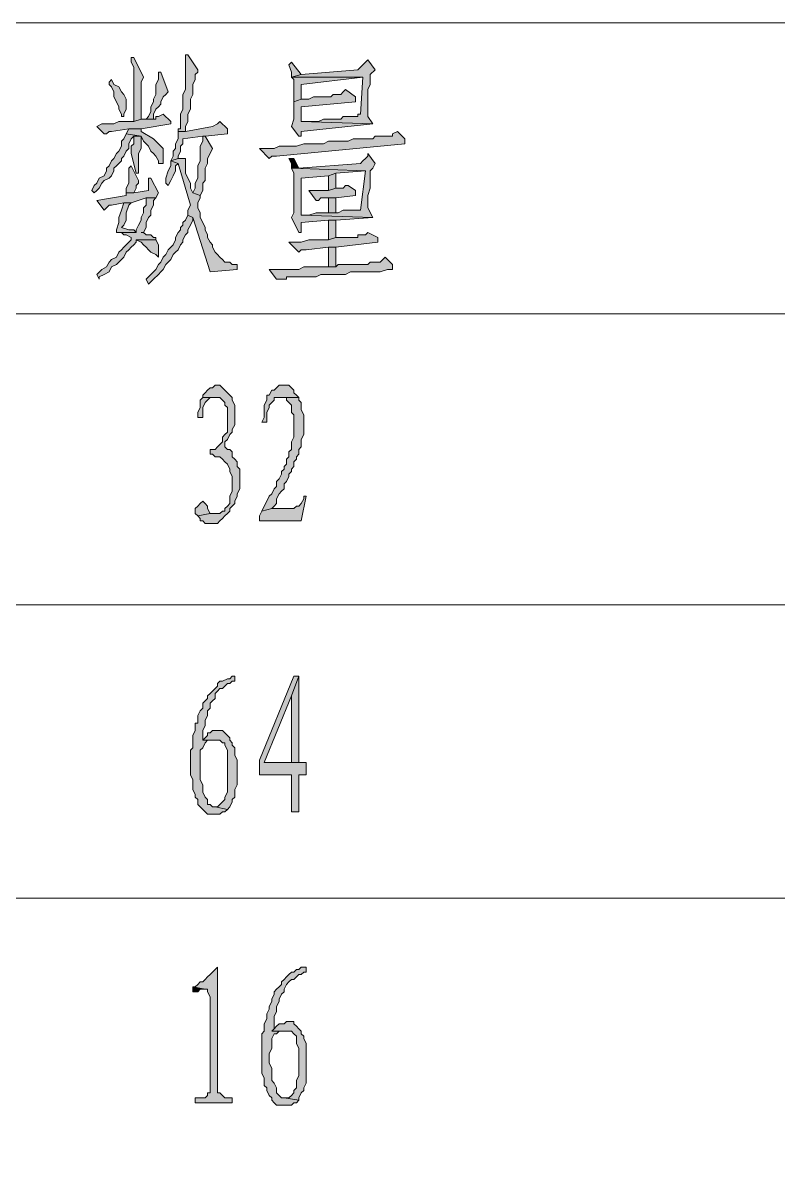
# Model space of a CAD drawing. Header units: millimetres. Extents: x 24 to 410, y 10 to 282.
# Drawn here: x 351.11 to 364.09, y 153.47 to 173.1 of the extents above; entities that cross this region are included whole.
import ezdxf

# ---------------------------------------------------------------- set-up
doc = ezdxf.new("R2010")
doc.units = ezdxf.units.MM

msp = doc.modelspace()

# ---------------------------------------------------------------- hatches: boundary and pattern name
h = msp.add_hatch(color=7)
h.dxf.hatch_style = 2
h.paths.add_polyline_path([(353.017667, 172.508333), (352.975333, 172.508333), (352.975333, 172.423667), (353.017667, 172.339), (353.017667, 171.407667), (353.144667, 171.45), (353.144667, 171.958), (353.144667, 172.000333), (353.144667, 172.085), (353.187, 172.169667)])
h = msp.add_hatch(color=7)
h.dxf.hatch_style = 2
h.paths.add_polyline_path([(353.949, 172.550667), (353.906667, 172.550667), (353.906667, 172.466), (353.906667, 171.958), (353.864333, 171.873333), (353.864333, 171.619333), (353.822, 171.534667), (353.822, 171.280667), (353.779667, 171.280667), (353.779667, 171.238333), (353.906667, 171.238333), (353.906667, 171.323), (353.949, 171.407667), (353.949, 171.534667), (353.991333, 171.619333), (353.991333, 171.788667), (354.033667, 171.873333), (354.033667, 172.042667), (354.076, 172.127333), (354.076, 172.212), (354.118333, 172.254333), (354.118333, 172.296667)])
h = msp.add_hatch(color=7)
h.dxf.hatch_style = 2
h.paths.add_polyline_path([(355.727, 172.423667), (355.684667, 172.381333), (355.727, 172.254333), (355.727, 172.169667), (355.896333, 172.212)])
h = msp.add_hatch(color=7)
h.dxf.hatch_style = 2
h.paths.add_polyline_path([(357.039333, 172.466), (356.997, 172.423667), (356.954667, 172.381333), (356.912333, 172.339), (356.87, 172.296667), (355.896333, 172.212), (355.727, 172.169667), (356.954667, 172.169667), (356.912333, 171.534667), (356.87, 171.534667), (356.87, 171.492333), (356.616, 171.492333), (356.573667, 171.45), (356.277333, 171.45), (356.192667, 171.407667), (355.896333, 171.407667), (357.124, 171.365333), (357.039333, 171.492333), (357.039333, 171.958), (357.081667, 172.042667), (357.081667, 172.212), (357.166333, 172.296667)])
h = msp.add_hatch(color=7)
h.dxf.hatch_style = 2
h.paths.add_polyline_path([(353.441, 172.254333), (353.441, 172.127333), (353.398667, 172.042667), (353.398667, 171.873333), (353.356333, 171.788667), (353.356333, 171.746333), (353.314, 171.661667), (353.314, 171.577), (353.271667, 171.492333), (353.229333, 171.45), (353.356333, 171.45), (353.356333, 171.534667), (353.398667, 171.619333), (353.441, 171.661667), (353.483333, 171.704), (353.483333, 171.746333), (353.525667, 171.831), (353.568, 171.873333), (353.610333, 171.915667), (353.483333, 172.254333)])
h = msp.add_hatch(color=7)
h.dxf.hatch_style = 2
h.paths.add_polyline_path([(355.727, 172.169667), (355.769333, 172.127333), (355.769333, 171.746333), (355.896333, 171.788667), (355.896333, 172.042667), (356.954667, 172.169667)])
h = msp.add_hatch(color=7)
h.dxf.hatch_style = 2
h.paths.add_polyline_path([(352.636667, 172.127333), (352.594333, 172.085), (352.594333, 172.042667), (352.636667, 172.000333), (352.679, 171.915667), (352.679, 171.831), (352.721333, 171.746333), (352.763667, 171.661667), (352.763667, 171.619333), (352.806, 171.534667), (352.806, 171.492333), (352.848333, 171.492333), (352.848333, 171.534667), (352.890667, 171.619333), (352.890667, 171.788667), (352.848333, 171.873333), (352.806, 171.915667), (352.763667, 172.000333), (352.679, 172.042667)])
h = msp.add_hatch(color=7)
h.dxf.hatch_style = 2
h.paths.add_polyline_path([(356.658333, 171.958), (356.616, 171.915667), (356.573667, 171.873333), (356.446667, 171.873333), (356.404333, 171.831), (356.108, 171.831), (356.023333, 171.788667), (355.896333, 171.788667), (355.769333, 171.746333), (355.769333, 171.45), (355.727, 171.323), (355.854, 171.153667), (355.896333, 171.153667), (355.896333, 171.196), (355.896333, 171.238333), (357.124, 171.365333), (355.896333, 171.407667), (355.896333, 171.661667), (356.827667, 171.746333), (356.827667, 171.831)])
h = msp.add_hatch(color=7)
h.dxf.hatch_style = 2
h.paths.add_polyline_path([(353.525667, 171.534667), (353.441, 171.492333), (353.398667, 171.492333), (353.398667, 171.45), (353.144667, 171.45), (353.017667, 171.407667), (352.763667, 171.407667), (352.679, 171.365333), (352.467333, 171.365333), (352.382667, 171.323), (352.509667, 171.196), (352.552, 171.196), (352.594333, 171.238333), (352.636667, 171.238333), (352.933, 171.280667), (353.144667, 171.280667), (353.652667, 171.365333), (353.652667, 171.407667)])
h = msp.add_hatch(color=7)
h.dxf.hatch_style = 2
h.paths.add_polyline_path([(354.499333, 171.407667), (354.457, 171.365333), (354.372333, 171.323), (353.906667, 171.238333), (353.779667, 171.238333), (353.779667, 171.153667), (353.779667, 171.111333), (353.737333, 171.026667), (353.737333, 170.942), (353.695, 170.899667), (353.695, 170.815), (353.652667, 170.730333), (353.779667, 170.772667), (353.779667, 170.815), (353.822, 170.899667), (353.822, 170.984333), (353.864333, 171.026667), (353.864333, 171.111333), (354.203, 171.153667), (354.245333, 171.153667), (354.626333, 171.196), (354.626333, 171.280667)])
h = msp.add_hatch(color=7)
h.dxf.hatch_style = 2
h.paths.add_polyline_path([(352.890667, 171.196), (352.848333, 171.111333), (352.806, 171.069), (352.806, 170.984333), (352.763667, 170.899667), (352.721333, 170.857333), (352.679, 170.772667), (352.636667, 170.730333), (352.594333, 170.645667), (352.552, 170.603333), (352.552, 170.561), (352.509667, 170.476333), (352.425, 170.434), (352.382667, 170.349333), (352.340333, 170.307), (352.298, 170.222333), (352.340333, 170.18), (352.382667, 170.222333), (352.425, 170.264667), (352.467333, 170.349333), (352.509667, 170.391667), (352.594333, 170.434), (352.636667, 170.476333), (352.679, 170.561), (352.679, 170.603333), (352.721333, 170.645667), (352.763667, 170.688), (352.806, 170.730333), (352.806, 170.772667), (352.848333, 170.815), (352.890667, 170.899667), (352.933, 170.942), (352.933, 171.026667), (352.975333, 171.111333), (353.017667, 171.153667), (353.144667, 171.153667)])
h = msp.add_hatch(color=7)
h.dxf.hatch_style = 2
h.paths.add_polyline_path([(353.144667, 171.280667), (352.933, 171.280667), (352.890667, 171.196), (353.144667, 171.153667), (353.187, 171.069), (353.229333, 171.026667), (353.271667, 170.984333), (353.314, 170.899667), (353.356333, 170.857333), (353.398667, 170.815), (353.441, 170.730333), (353.441, 170.688), (353.525667, 170.688), (353.525667, 170.942), (353.483333, 170.984333), (353.441, 171.026667), (353.356333, 171.111333), (353.144667, 171.238333)])
h = msp.add_hatch(color=7)
h.dxf.hatch_style = 2
h.paths.add_polyline_path([(357.547333, 171.238333), (357.462667, 171.196), (357.462667, 171.153667), (357.420333, 171.153667), (357.166333, 171.153667), (357.124, 171.111333), (356.785333, 171.111333), (356.700667, 171.069), (356.658333, 171.069), (356.573667, 171.069), (356.362, 171.069), (356.277333, 171.026667), (355.938667, 171.026667), (355.811667, 170.984333), (355.515333, 170.984333), (355.430667, 170.942), (355.176667, 170.942), (355.346, 170.772667), (355.388333, 170.815), (355.473, 170.815), (357.674333, 171.026667), (357.674333, 171.111333)])
h = msp.add_hatch(color=7)
h.dxf.hatch_style = 2
h.paths.add_polyline_path([(353.144667, 171.153667), (353.017667, 171.153667), (353.017667, 171.111333), (353.017667, 171.026667), (352.975333, 170.984333), (352.975333, 170.857333), (353.06, 170.518667), (353.102333, 170.518667), (353.102333, 170.603333), (353.102333, 170.857333), (353.144667, 170.942)])
h = msp.add_hatch(color=7)
h.dxf.hatch_style = 2
h.paths.add_polyline_path([(354.245333, 171.153667), (354.203, 171.153667), (354.203, 171.111333), (354.203, 171.069), (354.160667, 170.984333), (354.160667, 170.730333), (354.118333, 170.645667), (354.118333, 170.434), (354.076, 170.349333), (354.076, 170.264667), (354.033667, 170.18), (354.160667, 170.137667), (354.203, 170.222333), (354.203, 170.349333), (354.245333, 170.391667), (354.245333, 170.603333), (354.287667, 170.688), (354.287667, 170.772667), (354.33, 170.857333), (354.372333, 170.942)])
h = msp.add_hatch(color=7)
h.dxf.hatch_style = 2
h.paths.add_polyline_path([(357.039333, 170.857333), (357.039333, 170.815), (356.997, 170.772667), (356.954667, 170.730333), (356.912333, 170.688), (355.854, 170.603333), (355.727, 170.603333), (356.997, 170.561), (356.912333, 169.883667), (356.616, 169.883667), (356.531333, 169.841333), (356.150333, 169.841333), (356.023333, 169.799), (355.938667, 169.799), (355.896333, 169.799), (357.124, 169.756667), (357.039333, 169.926), (357.039333, 170.137667), (357.081667, 170.264667), (357.081667, 170.561), (357.124, 170.603333), (357.166333, 170.688)])
h = msp.add_hatch(color=7)
h.dxf.hatch_style = 2
h.paths.add_polyline_path([(352.975333, 170.645667), (352.933, 170.603333), (352.933, 170.349333), (352.890667, 170.264667), (352.890667, 170.18), (353.017667, 170.18), (353.06, 170.264667), (353.06, 170.307), (353.102333, 170.349333), (353.102333, 170.391667)])
h = msp.add_hatch(color=7)
h.dxf.hatch_style = 2
h.paths.add_polyline_path([(353.652667, 170.730333), (353.652667, 170.645667), (353.610333, 170.561), (353.568, 170.434), (353.568, 170.349333), (353.610333, 170.307), (353.652667, 170.391667), (353.695, 170.476333), (353.737333, 170.561), (353.737333, 170.645667), (353.779667, 170.688)])
h = msp.add_hatch(color=7)
h.dxf.hatch_style = 2
h.paths.add_polyline_path([(353.906667, 170.772667), (353.779667, 170.772667), (353.652667, 170.730333), (353.779667, 170.688), (353.991333, 169.968333), (353.949, 169.883667), (353.949, 169.799), (354.033667, 169.756667), (354.33, 168.825333), (354.795667, 168.867667), (354.795667, 168.952333), (354.711, 168.952333), (354.668667, 168.994667), (354.584, 168.994667), (354.541667, 169.037), (354.499333, 169.079333), (354.457, 169.121667), (354.414667, 169.164), (354.372333, 169.248667), (354.372333, 169.291), (354.33, 169.333333), (354.287667, 169.418), (354.287667, 169.460333), (354.245333, 169.545), (354.245333, 169.587333), (354.203, 169.672), (354.160667, 169.756667), (354.160667, 169.841333), (354.118333, 169.926), (354.118333, 170.010667), (354.160667, 170.095333), (354.160667, 170.137667), (354.033667, 170.18), (353.991333, 170.264667), (353.991333, 170.349333), (353.949, 170.434), (353.906667, 170.518667)])
h = msp.add_hatch(color=7)
h.dxf.hatch_style = 2
h.paths.add_polyline_path([(355.769333, 170.772667), (355.684667, 170.772667), (355.727, 170.688), (355.727, 170.603333), (355.854, 170.603333)])
h = msp.add_hatch(color=7)
h.dxf.hatch_style = 2
h.paths.add_polyline_path([(355.727, 170.603333), (355.769333, 170.518667), (355.769333, 169.841333), (355.727, 169.756667), (355.854, 169.502667), (355.896333, 169.502667), (355.896333, 169.545), (355.896333, 169.672), (356.362, 169.714333), (356.489, 169.714333), (357.124, 169.756667), (355.896333, 169.799), (355.896333, 169.968333), (355.896333, 170.053), (355.896333, 170.434), (356.362, 170.476333), (356.489, 170.518667), (356.997, 170.561)])
h = msp.add_hatch(color=7)
h.dxf.hatch_style = 2
h.paths.add_polyline_path([(353.314, 170.434), (353.271667, 170.434), (353.271667, 170.349333), (353.271667, 170.222333), (353.017667, 170.18), (352.890667, 170.18), (352.890667, 170.137667), (352.382667, 170.053), (352.509667, 169.883667), (352.552, 169.926), (352.594333, 169.968333), (352.636667, 169.968333), (352.848333, 170.010667), (352.975333, 170.010667), (353.229333, 170.095333), (353.398667, 170.095333), (353.441, 170.18)])
h = msp.add_hatch(color=7)
h.dxf.hatch_style = 2
h.paths.add_polyline_path([(356.489, 170.518667), (356.362, 170.476333), (356.362, 170.222333), (356.489, 170.264667)])
h = msp.add_hatch(color=7)
h.dxf.hatch_style = 2
h.paths.add_polyline_path([(356.700667, 170.307), (356.658333, 170.307), (356.616, 170.264667), (356.489, 170.264667), (356.362, 170.222333), (356.023333, 170.222333), (356.150333, 170.053), (356.192667, 170.053), (356.235, 170.095333), (356.489, 170.095333), (356.827667, 170.137667), (356.827667, 170.222333)])
h = msp.add_hatch(color=7)
h.dxf.hatch_style = 2
h.paths.add_polyline_path([(353.398667, 170.095333), (353.229333, 170.095333), (353.229333, 170.010667), (353.229333, 169.968333), (353.187, 169.926), (353.187, 169.841333), (353.144667, 169.756667), (353.144667, 169.714333), (353.102333, 169.629667), (353.06, 169.545), (353.06, 169.502667), (352.721333, 169.502667), (352.806, 169.502667), (352.848333, 169.460333), (352.890667, 169.460333), (352.975333, 169.418), (352.975333, 169.375667), (352.933, 169.333333), (352.890667, 169.291), (352.848333, 169.248667), (352.806, 169.206333), (352.763667, 169.164), (352.721333, 169.079333), (352.636667, 169.037), (352.594333, 168.994667), (352.552, 168.91), (352.467333, 168.867667), (352.382667, 168.783), (352.425, 168.698333), (352.425, 168.740667), (352.509667, 168.783), (352.594333, 168.825333), (352.636667, 168.91), (352.721333, 168.952333), (352.763667, 168.994667), (352.806, 169.037), (352.848333, 169.079333), (352.890667, 169.164), (352.933, 169.206333), (352.975333, 169.248667), (353.017667, 169.291), (353.06, 169.333333), (353.06, 169.375667), (353.398667, 169.375667), (353.398667, 169.418), (353.356333, 169.418), (353.314, 169.460333), (353.229333, 169.460333), (353.187, 169.502667), (353.144667, 169.502667), (353.187, 169.502667), (353.229333, 169.587333), (353.229333, 169.672), (353.271667, 169.756667), (353.314, 169.799), (353.314, 169.883667), (353.356333, 169.968333), (353.356333, 170.053)])
h = msp.add_hatch(color=7)
h.dxf.hatch_style = 2
h.paths.add_polyline_path([(352.975333, 170.010667), (352.848333, 170.010667), (352.806, 169.883667), (352.763667, 169.756667), (352.763667, 169.672), (352.721333, 169.545), (352.721333, 169.502667), (353.06, 169.502667), (353.017667, 169.545), (352.933, 169.545), (352.806, 169.587333), (352.848333, 169.629667), (352.890667, 169.714333), (352.890667, 169.841333), (352.933, 169.968333)])
h = msp.add_hatch(color=7)
h.dxf.hatch_style = 2
h.paths.add_polyline_path([(356.489, 169.841333), (356.489, 170.095333), (356.362, 170.095333), (356.362, 169.841333)])
h = msp.add_hatch(color=7)
h.dxf.hatch_style = 2
h.paths.add_polyline_path([(353.949, 169.799), (353.906667, 169.714333), (353.864333, 169.672), (353.864333, 169.629667), (353.822, 169.587333), (353.822, 169.545), (353.779667, 169.502667), (353.737333, 169.418), (353.737333, 169.375667), (353.695, 169.291), (353.652667, 169.248667), (353.610333, 169.206333), (353.568, 169.121667), (353.525667, 169.079333), (353.483333, 168.994667), (353.441, 168.952333), (353.398667, 168.867667), (353.356333, 168.825333), (353.271667, 168.740667), (353.229333, 168.698333), (353.271667, 168.613667), (353.314, 168.656), (353.356333, 168.698333), (353.441, 168.783), (353.483333, 168.825333), (353.525667, 168.867667), (353.568, 168.952333), (353.610333, 168.994667), (353.652667, 169.037), (353.695, 169.121667), (353.737333, 169.164), (353.779667, 169.206333), (353.822, 169.291), (353.864333, 169.333333), (353.864333, 169.375667), (353.906667, 169.460333), (353.949, 169.502667), (353.949, 169.545), (353.991333, 169.629667), (354.033667, 169.714333), (354.033667, 169.756667)])
h = msp.add_hatch(color=7)
h.dxf.hatch_style = 2
h.paths.add_polyline_path([(356.489, 169.714333), (356.362, 169.714333), (356.362, 169.375667), (356.489, 169.418)])
h = msp.add_hatch(color=7)
h.dxf.hatch_style = 2
h.paths.add_polyline_path([(357.039333, 169.502667), (356.997, 169.460333), (356.87, 169.460333), (356.87, 169.418), (356.489, 169.418), (356.362, 169.375667), (356.023333, 169.375667), (355.896333, 169.333333), (355.684667, 169.333333), (355.854, 169.164), (355.896333, 169.206333), (355.981, 169.206333), (356.362, 169.248667), (356.489, 169.248667), (357.208667, 169.333333), (357.208667, 169.418)])
h = msp.add_hatch(color=7)
h.dxf.hatch_style = 2
h.paths.add_polyline_path([(353.398667, 169.375667), (353.06, 169.375667), (353.144667, 169.333333), (353.187, 169.291), (353.229333, 169.248667), (353.271667, 169.206333), (353.314, 169.164), (353.398667, 169.121667), (353.441, 169.079333), (353.441, 169.291)])
h = msp.add_hatch(color=7)
h.dxf.hatch_style = 2
h.paths.add_polyline_path([(356.489, 168.91), (356.489, 169.248667), (356.362, 169.248667), (356.362, 168.91)])
h = msp.add_hatch(color=7)
h.dxf.hatch_style = 2
h.paths.add_polyline_path([(357.335667, 169.079333), (357.251, 168.994667), (357.081667, 168.994667), (357.039333, 168.952333), (356.531333, 168.952333), (356.489, 168.91), (356.362, 168.91), (356.319667, 168.91), (355.938667, 168.91), (355.854, 168.867667), (355.346, 168.867667), (355.473, 168.698333), (355.642333, 168.698333), (355.642333, 168.740667), (356.150333, 168.740667), (356.235, 168.783), (356.658333, 168.783), (356.743, 168.825333), (357.251, 168.825333), (357.378, 168.867667), (357.462667, 168.867667), (357.462667, 168.952333)])
h = msp.add_hatch(color=7)
h.dxf.hatch_style = 2
h.paths.add_polyline_path([(354.457, 166.878), (354.414667, 166.878), (354.372333, 166.835667), (354.33, 166.835667), (354.287667, 166.793333), (354.245333, 166.751), (354.203, 166.708667), (354.203, 166.666333), (354.414667, 166.666333), (354.499333, 166.666333), (354.541667, 166.624), (354.584, 166.581667), (354.584, 166.539333), (354.626333, 166.497), (354.626333, 166.073667), (354.584, 166.031333), (354.541667, 165.989), (354.541667, 165.904333), (354.499333, 165.862), (354.457, 165.819667), (354.414667, 165.777333), (354.33, 165.777333), (354.33, 165.692667), (354.372333, 165.692667), (354.414667, 165.650333), (354.499333, 165.650333), (354.541667, 165.608), (354.584, 165.565667), (354.626333, 165.523333), (354.668667, 165.438667), (354.668667, 165.396333), (354.711, 165.311667), (354.711, 165.057667), (354.668667, 164.973), (354.668667, 164.846), (354.626333, 164.803667), (354.584, 164.761333), (354.584, 164.719), (354.541667, 164.719), (354.499333, 164.676667), (354.33, 164.676667), (354.118333, 164.634333), (354.160667, 164.592), (354.160667, 164.549667), (354.203, 164.549667), (354.245333, 164.507333), (354.457, 164.507333), (354.499333, 164.549667), (354.541667, 164.592), (354.584, 164.634333), (354.626333, 164.676667), (354.668667, 164.719), (354.668667, 164.761333), (354.711, 164.803667), (354.753333, 164.846), (354.753333, 164.888333), (354.795667, 164.973), (354.795667, 165.015333), (354.838, 165.1), (354.838, 165.438667), (354.795667, 165.481), (354.795667, 165.565667), (354.753333, 165.608), (354.711, 165.650333), (354.711, 165.735), (354.668667, 165.777333), (354.626333, 165.777333), (354.584, 165.819667), (354.584, 165.904333), (354.626333, 165.946667), (354.668667, 166.031333), (354.711, 166.073667), (354.711, 166.116), (354.753333, 166.200667), (354.753333, 166.539333), (354.711, 166.624), (354.711, 166.666333), (354.668667, 166.708667), (354.626333, 166.751), (354.584, 166.793333), (354.541667, 166.835667), (354.499333, 166.878)])
h = msp.add_hatch(color=7)
h.dxf.hatch_style = 2
h.paths.add_polyline_path([(355.6, 166.878), (355.515333, 166.878), (355.473, 166.835667), (355.430667, 166.793333), (355.388333, 166.793333), (355.346, 166.708667), (355.303667, 166.708667), (355.303667, 166.666333), (355.303667, 166.624), (355.261333, 166.539333), (355.261333, 166.327667), (355.219, 166.243), (355.303667, 166.243), (355.303667, 166.285333), (355.303667, 166.412333), (355.346, 166.497), (355.346, 166.539333), (355.388333, 166.581667), (355.430667, 166.624), (355.430667, 166.666333), (355.473, 166.666333), (355.557667, 166.666333), (355.854, 166.666333), (355.811667, 166.708667), (355.769333, 166.751), (355.769333, 166.793333), (355.727, 166.835667), (355.684667, 166.878)])
h = msp.add_hatch(color=7)
h.dxf.hatch_style = 2
h.paths.add_polyline_path([(354.203, 166.666333), (354.160667, 166.624), (354.160667, 166.497), (354.118333, 166.412333), (354.118333, 166.327667), (354.203, 166.327667), (354.203, 166.497), (354.245333, 166.581667), (354.287667, 166.624), (354.33, 166.666333), (354.414667, 166.666333)])
h = msp.add_hatch(color=7)
h.dxf.hatch_style = 2
h.paths.add_polyline_path([(355.854, 166.666333), (355.557667, 166.666333), (355.642333, 166.666333), (355.642333, 166.624), (355.684667, 166.581667), (355.727, 166.539333), (355.727, 166.412333), (355.769333, 166.37), (355.769333, 165.989), (355.727, 165.904333), (355.727, 165.777333), (355.684667, 165.735), (355.684667, 165.650333), (355.642333, 165.608), (355.642333, 165.523333), (355.6, 165.481), (355.6, 165.438667), (355.557667, 165.396333), (355.557667, 165.354), (355.515333, 165.269333), (355.473, 165.227), (355.473, 165.142333), (355.430667, 165.1), (355.388333, 165.015333), (355.346, 164.973), (355.303667, 164.888333), (355.261333, 164.803667), (355.219, 164.719), (355.388333, 164.761333), (355.430667, 164.803667), (355.473, 164.846), (355.473, 164.930667), (355.515333, 165.015333), (355.557667, 165.057667), (355.6, 165.1), (355.6, 165.184667), (355.642333, 165.227), (355.684667, 165.311667), (355.684667, 165.354), (355.727, 165.396333), (355.727, 165.438667), (355.769333, 165.481), (355.769333, 165.565667), (355.811667, 165.608), (355.811667, 165.650333), (355.854, 165.692667), (355.854, 165.777333), (355.896333, 165.819667), (355.896333, 165.946667), (355.938667, 166.031333), (355.938667, 166.37), (355.896333, 166.454667), (355.896333, 166.581667), (355.854, 166.624)])
h = msp.add_hatch(color=7)
h.dxf.hatch_style = 2
h.paths.add_polyline_path([(355.981, 164.973), (355.938667, 164.973), (355.938667, 164.930667), (355.896333, 164.846), (355.854, 164.803667), (355.811667, 164.803667), (355.769333, 164.761333), (355.388333, 164.761333), (355.219, 164.719), (355.176667, 164.634333), (355.176667, 164.549667), (355.896333, 164.549667)])
h = msp.add_hatch(color=7)
h.dxf.hatch_style = 2
h.paths.add_polyline_path([(354.203, 164.888333), (354.160667, 164.846), (354.118333, 164.803667), (354.076, 164.761333), (354.076, 164.676667), (354.118333, 164.634333), (354.33, 164.676667), (354.287667, 164.761333), (354.287667, 164.803667), (354.245333, 164.846)])
h = msp.add_hatch(color=7)
h.dxf.hatch_style = 2
h.paths.add_polyline_path([(354.753333, 161.882667), (354.711, 161.882667), (354.668667, 161.840333), (354.626333, 161.840333), (354.541667, 161.798), (354.499333, 161.798), (354.457, 161.755667), (354.457, 161.713333), (354.414667, 161.671), (354.372333, 161.628667), (354.33, 161.586333), (354.287667, 161.544), (354.287667, 161.501667), (354.245333, 161.459333), (354.203, 161.417), (354.203, 161.332333), (354.160667, 161.29), (354.118333, 161.205333), (354.118333, 161.078333), (354.076, 161.078333), (354.076, 160.951333), (354.033667, 160.866667), (354.033667, 160.782), (354.033667, 160.739667), (354.033667, 160.655), (353.991333, 160.612667), (353.991333, 160.189333), (354.033667, 160.104667), (354.033667, 159.935333), (354.076, 159.850667), (354.076, 159.808333), (354.118333, 159.766), (354.118333, 159.681333), (354.160667, 159.639), (354.203, 159.596667), (354.245333, 159.554333), (354.287667, 159.512), (354.499333, 159.512), (354.541667, 159.554333), (354.584, 159.554333), (354.626333, 159.596667), (354.414667, 159.639), (354.372333, 159.639), (354.33, 159.681333), (354.287667, 159.681333), (354.287667, 159.766), (354.245333, 159.808333), (354.203, 159.893), (354.203, 160.02), (354.160667, 160.104667), (354.160667, 160.612667), (354.203, 160.655), (354.245333, 160.739667), (354.287667, 160.782), (354.457, 160.782), (354.203, 160.782), (354.203, 160.951333), (354.245333, 161.036), (354.245333, 161.120667), (354.287667, 161.205333), (354.287667, 161.29), (354.33, 161.332333), (354.33, 161.417), (354.372333, 161.459333), (354.414667, 161.501667), (354.414667, 161.586333), (354.457, 161.628667), (354.499333, 161.671), (354.541667, 161.671), (354.584, 161.713333), (354.626333, 161.755667), (354.668667, 161.755667), (354.711, 161.798), (354.753333, 161.798)])
h = msp.add_hatch(color=7)
h.dxf.hatch_style = 2
h.paths.add_polyline_path([(355.854, 161.882667), (355.769333, 161.882667), (355.176667, 160.443333), (355.176667, 160.189333), (355.727, 160.189333), (355.727, 159.554333), (355.854, 159.554333), (355.854, 160.189333), (355.981, 160.189333), (355.981, 160.401), (355.854, 160.401), (355.261333, 160.401), (355.727, 161.544)])
h = msp.add_hatch(color=7)
h.dxf.hatch_style = 2
h.paths.add_polyline_path([(355.854, 161.882667), (355.727, 161.544), (355.727, 160.401), (355.261333, 160.401), (355.854, 160.401)])
h = msp.add_hatch(color=7)
h.dxf.hatch_style = 2
h.paths.add_polyline_path([(354.499333, 160.951333), (354.372333, 160.951333), (354.33, 160.909), (354.287667, 160.909), (354.287667, 160.866667), (354.245333, 160.824333), (354.203, 160.782), (354.499333, 160.782), (354.541667, 160.739667), (354.584, 160.739667), (354.584, 160.697333), (354.626333, 160.612667), (354.626333, 159.893), (354.584, 159.808333), (354.584, 159.766), (354.541667, 159.723667), (354.499333, 159.681333), (354.457, 159.639), (354.414667, 159.639), (354.626333, 159.596667), (354.668667, 159.639), (354.711, 159.723667), (354.711, 159.766), (354.753333, 159.808333), (354.753333, 159.935333), (354.795667, 160.02), (354.795667, 160.443333), (354.753333, 160.528), (354.753333, 160.655), (354.711, 160.697333), (354.711, 160.739667), (354.668667, 160.782), (354.668667, 160.824333), (354.626333, 160.866667), (354.584, 160.909), (354.541667, 160.951333)])
h = msp.add_hatch(color=7)
h.dxf.hatch_style = 2
h.paths.add_polyline_path([(354.457, 156.887333), (354.414667, 156.845), (354.372333, 156.802667), (354.33, 156.760333), (354.287667, 156.718), (354.245333, 156.675667), (354.203, 156.633333), (354.160667, 156.633333), (354.118333, 156.591), (354.076, 156.548667), (354.033667, 156.548667), (354.245333, 156.506333), (354.287667, 156.506333), (354.287667, 156.464), (354.33, 156.379333), (354.33, 154.728333), (354.287667, 154.728333), (354.287667, 154.686), (354.245333, 154.643667), (354.076, 154.643667), (354.076, 154.559), (354.711, 154.559), (354.711, 154.643667), (354.584, 154.643667), (354.541667, 154.686), (354.499333, 154.728333), (354.457, 154.728333), (354.457, 154.813)])
h = msp.add_hatch(color=7)
h.dxf.hatch_style = 2
h.paths.add_polyline_path([(355.981, 156.887333), (355.896333, 156.887333), (355.854, 156.845), (355.811667, 156.845), (355.769333, 156.802667), (355.727, 156.802667), (355.684667, 156.760333), (355.642333, 156.718), (355.6, 156.675667), (355.557667, 156.633333), (355.557667, 156.591), (355.515333, 156.548667), (355.473, 156.506333), (355.430667, 156.464), (355.430667, 156.421667), (355.388333, 156.337), (355.388333, 156.294667), (355.346, 156.21), (355.346, 156.167667), (355.303667, 156.083), (355.303667, 155.998333), (355.261333, 155.913667), (355.261333, 155.786667), (355.219, 155.744333), (355.219, 155.067), (355.261333, 154.982333), (355.261333, 154.855333), (355.303667, 154.813), (355.303667, 154.770667), (355.346, 154.686), (355.388333, 154.643667), (355.388333, 154.601333), (355.430667, 154.559), (355.473, 154.516667), (355.727, 154.516667), (355.769333, 154.559), (355.811667, 154.559), (355.854, 154.601333), (355.6, 154.643667), (355.557667, 154.643667), (355.515333, 154.686), (355.473, 154.728333), (355.473, 154.813), (355.430667, 154.897667), (355.388333, 154.94), (355.388333, 155.151667), (355.346, 155.236333), (355.346, 155.405667), (355.388333, 155.490333), (355.388333, 155.659667), (355.430667, 155.744333), (355.473, 155.744333), (355.515333, 155.786667), (355.684667, 155.786667), (355.388333, 155.786667), (355.430667, 155.829), (355.430667, 156.040667), (355.473, 156.125333), (355.473, 156.21), (355.515333, 156.294667), (355.515333, 156.337), (355.557667, 156.421667), (355.6, 156.464), (355.6, 156.506333), (355.642333, 156.591), (355.684667, 156.633333), (355.727, 156.675667), (355.769333, 156.675667), (355.811667, 156.718), (355.854, 156.760333), (355.896333, 156.760333), (355.938667, 156.802667), (355.981, 156.802667)])
h = msp.add_hatch(color=7)
h.dxf.hatch_style = 2
h.paths.add_polyline_path([(354.033667, 156.548667), (354.033667, 156.464), (354.118333, 156.464), (354.160667, 156.506333), (354.245333, 156.506333)])
h = msp.add_hatch(color=7)
h.dxf.hatch_style = 2
h.paths.add_polyline_path([(355.684667, 155.956), (355.642333, 155.956), (355.6, 155.913667), (355.515333, 155.913667), (355.473, 155.871333), (355.430667, 155.829), (355.388333, 155.786667), (355.727, 155.786667), (355.769333, 155.744333), (355.811667, 155.702), (355.811667, 155.575), (355.854, 155.490333), (355.854, 155.024667), (355.811667, 154.94), (355.811667, 154.855333), (355.811667, 154.813), (355.769333, 154.770667), (355.769333, 154.728333), (355.727, 154.686), (355.684667, 154.643667), (355.6, 154.643667), (355.854, 154.601333), (355.854, 154.643667), (355.896333, 154.728333), (355.938667, 154.770667), (355.938667, 154.813), (355.981, 154.897667), (355.981, 155.575), (355.938667, 155.659667), (355.938667, 155.702), (355.896333, 155.744333), (355.896333, 155.786667), (355.854, 155.829), (355.811667, 155.871333), (355.769333, 155.913667), (355.769333, 155.956)])

# ---------------------------------------------------------------- linework, layer by layer
at = {"color": 7, "lineweight": 0}
for points in [[(249.047, 173.101), (377.063, 173.101), (377.063, 118.11), (249.047, 118.11)], [(353.017667, 172.508333), (352.975333, 172.508333), (352.975333, 172.423667), (353.017667, 172.339), (353.017667, 171.407667), (353.144667, 171.45), (353.144667, 171.958), (353.144667, 172.000333), (353.144667, 172.085), (353.187, 172.169667)], [(353.949, 172.550667), (353.906667, 172.550667), (353.906667, 172.466), (353.906667, 171.958), (353.864333, 171.873333), (353.864333, 171.619333), (353.822, 171.534667), (353.822, 171.280667), (353.779667, 171.280667), (353.779667, 171.238333), (353.906667, 171.238333), (353.906667, 171.323), (353.949, 171.407667), (353.949, 171.534667), (353.991333, 171.619333), (353.991333, 171.788667), (354.033667, 171.873333), (354.033667, 172.042667), (354.076, 172.127333), (354.076, 172.212), (354.118333, 172.254333), (354.118333, 172.296667)], [(355.727, 172.423667), (355.684667, 172.381333), (355.727, 172.254333), (355.727, 172.169667), (355.896333, 172.212)], [(357.039333, 172.466), (356.997, 172.423667), (356.954667, 172.381333), (356.912333, 172.339), (356.87, 172.296667), (355.896333, 172.212), (355.727, 172.169667), (356.954667, 172.169667), (356.912333, 171.534667), (356.87, 171.534667), (356.87, 171.492333), (356.616, 171.492333), (356.573667, 171.45), (356.277333, 171.45), (356.192667, 171.407667), (355.896333, 171.407667), (357.124, 171.365333), (357.039333, 171.492333), (357.039333, 171.958), (357.081667, 172.042667), (357.081667, 172.212), (357.166333, 172.296667)], [(353.441, 172.254333), (353.441, 172.127333), (353.398667, 172.042667), (353.398667, 171.873333), (353.356333, 171.788667), (353.356333, 171.746333), (353.314, 171.661667), (353.314, 171.577), (353.271667, 171.492333), (353.229333, 171.45), (353.356333, 171.45), (353.356333, 171.534667), (353.398667, 171.619333), (353.441, 171.661667), (353.483333, 171.704), (353.483333, 171.746333), (353.525667, 171.831), (353.568, 171.873333), (353.610333, 171.915667), (353.483333, 172.254333)], [(355.727, 172.169667), (355.769333, 172.127333), (355.769333, 171.746333), (355.896333, 171.788667), (355.896333, 172.042667), (356.954667, 172.169667)], [(352.636667, 172.127333), (352.594333, 172.085), (352.594333, 172.042667), (352.636667, 172.000333), (352.679, 171.915667), (352.679, 171.831), (352.721333, 171.746333), (352.763667, 171.661667), (352.763667, 171.619333), (352.806, 171.534667), (352.806, 171.492333), (352.848333, 171.492333), (352.848333, 171.534667), (352.890667, 171.619333), (352.890667, 171.788667), (352.848333, 171.873333), (352.806, 171.915667), (352.763667, 172.000333), (352.679, 172.042667)], [(356.658333, 171.958), (356.616, 171.915667), (356.573667, 171.873333), (356.446667, 171.873333), (356.404333, 171.831), (356.108, 171.831), (356.023333, 171.788667), (355.896333, 171.788667), (355.769333, 171.746333), (355.769333, 171.45), (355.727, 171.323), (355.854, 171.153667), (355.896333, 171.153667), (355.896333, 171.196), (355.896333, 171.238333), (357.124, 171.365333), (355.896333, 171.407667), (355.896333, 171.661667), (356.827667, 171.746333), (356.827667, 171.831)], [(353.525667, 171.534667), (353.441, 171.492333), (353.398667, 171.492333), (353.398667, 171.45), (353.144667, 171.45), (353.017667, 171.407667), (352.763667, 171.407667), (352.679, 171.365333), (352.467333, 171.365333), (352.382667, 171.323), (352.509667, 171.196), (352.552, 171.196), (352.594333, 171.238333), (352.636667, 171.238333), (352.933, 171.280667), (353.144667, 171.280667), (353.652667, 171.365333), (353.652667, 171.407667)], [(354.499333, 171.407667), (354.457, 171.365333), (354.372333, 171.323), (353.906667, 171.238333), (353.779667, 171.238333), (353.779667, 171.153667), (353.779667, 171.111333), (353.737333, 171.026667), (353.737333, 170.942), (353.695, 170.899667), (353.695, 170.815), (353.652667, 170.730333), (353.779667, 170.772667), (353.779667, 170.815), (353.822, 170.899667), (353.822, 170.984333), (353.864333, 171.026667), (353.864333, 171.111333), (354.203, 171.153667), (354.245333, 171.153667), (354.626333, 171.196), (354.626333, 171.280667)], [(352.890667, 171.196), (352.848333, 171.111333), (352.806, 171.069), (352.806, 170.984333), (352.763667, 170.899667), (352.721333, 170.857333), (352.679, 170.772667), (352.636667, 170.730333), (352.594333, 170.645667), (352.552, 170.603333), (352.552, 170.561), (352.509667, 170.476333), (352.425, 170.434), (352.382667, 170.349333), (352.340333, 170.307), (352.298, 170.222333), (352.340333, 170.18), (352.382667, 170.222333), (352.425, 170.264667), (352.467333, 170.349333), (352.509667, 170.391667), (352.594333, 170.434), (352.636667, 170.476333), (352.679, 170.561), (352.679, 170.603333), (352.721333, 170.645667), (352.763667, 170.688), (352.806, 170.730333), (352.806, 170.772667), (352.848333, 170.815), (352.890667, 170.899667), (352.933, 170.942), (352.933, 171.026667), (352.975333, 171.111333), (353.017667, 171.153667), (353.144667, 171.153667)], [(353.144667, 171.280667), (352.933, 171.280667), (352.890667, 171.196), (353.144667, 171.153667), (353.187, 171.069), (353.229333, 171.026667), (353.271667, 170.984333), (353.314, 170.899667), (353.356333, 170.857333), (353.398667, 170.815), (353.441, 170.730333), (353.441, 170.688), (353.525667, 170.688), (353.525667, 170.942), (353.483333, 170.984333), (353.441, 171.026667), (353.356333, 171.111333), (353.144667, 171.238333)], [(357.547333, 171.238333), (357.462667, 171.196), (357.462667, 171.153667), (357.420333, 171.153667), (357.166333, 171.153667), (357.124, 171.111333), (356.785333, 171.111333), (356.700667, 171.069), (356.658333, 171.069), (356.573667, 171.069), (356.362, 171.069), (356.277333, 171.026667), (355.938667, 171.026667), (355.811667, 170.984333), (355.515333, 170.984333), (355.430667, 170.942), (355.176667, 170.942), (355.346, 170.772667), (355.388333, 170.815), (355.473, 170.815), (357.674333, 171.026667), (357.674333, 171.111333)], [(353.144667, 171.153667), (353.017667, 171.153667), (353.017667, 171.111333), (353.017667, 171.026667), (352.975333, 170.984333), (352.975333, 170.857333), (353.06, 170.518667), (353.102333, 170.518667), (353.102333, 170.603333), (353.102333, 170.857333), (353.144667, 170.942)], [(354.245333, 171.153667), (354.203, 171.153667), (354.203, 171.111333), (354.203, 171.069), (354.160667, 170.984333), (354.160667, 170.730333), (354.118333, 170.645667), (354.118333, 170.434), (354.076, 170.349333), (354.076, 170.264667), (354.033667, 170.18), (354.160667, 170.137667), (354.203, 170.222333), (354.203, 170.349333), (354.245333, 170.391667), (354.245333, 170.603333), (354.287667, 170.688), (354.287667, 170.772667), (354.33, 170.857333), (354.372333, 170.942)], [(357.039333, 170.857333), (357.039333, 170.815), (356.997, 170.772667), (356.954667, 170.730333), (356.912333, 170.688), (355.854, 170.603333), (355.727, 170.603333), (356.997, 170.561), (356.912333, 169.883667), (356.616, 169.883667), (356.531333, 169.841333), (356.150333, 169.841333), (356.023333, 169.799), (355.938667, 169.799), (355.896333, 169.799), (357.124, 169.756667), (357.039333, 169.926), (357.039333, 170.137667), (357.081667, 170.264667), (357.081667, 170.561), (357.124, 170.603333), (357.166333, 170.688)], [(352.975333, 170.645667), (352.933, 170.603333), (352.933, 170.349333), (352.890667, 170.264667), (352.890667, 170.18), (353.017667, 170.18), (353.06, 170.264667), (353.06, 170.307), (353.102333, 170.349333), (353.102333, 170.391667)], [(353.652667, 170.730333), (353.652667, 170.645667), (353.610333, 170.561), (353.568, 170.434), (353.568, 170.349333), (353.610333, 170.307), (353.652667, 170.391667), (353.695, 170.476333), (353.737333, 170.561), (353.737333, 170.645667), (353.779667, 170.688)], [(353.906667, 170.772667), (353.779667, 170.772667), (353.652667, 170.730333), (353.779667, 170.688), (353.991333, 169.968333), (353.949, 169.883667), (353.949, 169.799), (354.033667, 169.756667), (354.33, 168.825333), (354.795667, 168.867667), (354.795667, 168.952333), (354.711, 168.952333), (354.668667, 168.994667), (354.584, 168.994667), (354.541667, 169.037), (354.499333, 169.079333), (354.457, 169.121667), (354.414667, 169.164), (354.372333, 169.248667), (354.372333, 169.291), (354.33, 169.333333), (354.287667, 169.418), (354.287667, 169.460333), (354.245333, 169.545), (354.245333, 169.587333), (354.203, 169.672), (354.160667, 169.756667), (354.160667, 169.841333), (354.118333, 169.926), (354.118333, 170.010667), (354.160667, 170.095333), (354.160667, 170.137667), (354.033667, 170.18), (353.991333, 170.264667), (353.991333, 170.349333), (353.949, 170.434), (353.906667, 170.518667)], [(355.769333, 170.772667), (355.684667, 170.772667), (355.727, 170.688), (355.727, 170.603333), (355.854, 170.603333)], [(355.727, 170.603333), (355.769333, 170.518667), (355.769333, 169.841333), (355.727, 169.756667), (355.854, 169.502667), (355.896333, 169.502667), (355.896333, 169.545), (355.896333, 169.672), (356.362, 169.714333), (356.489, 169.714333), (357.124, 169.756667), (355.896333, 169.799), (355.896333, 169.968333), (355.896333, 170.053), (355.896333, 170.434), (356.362, 170.476333), (356.489, 170.518667), (356.997, 170.561)], [(353.314, 170.434), (353.271667, 170.434), (353.271667, 170.349333), (353.271667, 170.222333), (353.017667, 170.18), (352.890667, 170.18), (352.890667, 170.137667), (352.382667, 170.053), (352.509667, 169.883667), (352.552, 169.926), (352.594333, 169.968333), (352.636667, 169.968333), (352.848333, 170.010667), (352.975333, 170.010667), (353.229333, 170.095333), (353.398667, 170.095333), (353.441, 170.18)], [(356.489, 170.518667), (356.362, 170.476333), (356.362, 170.222333), (356.489, 170.264667)], [(356.700667, 170.307), (356.658333, 170.307), (356.616, 170.264667), (356.489, 170.264667), (356.362, 170.222333), (356.023333, 170.222333), (356.150333, 170.053), (356.192667, 170.053), (356.235, 170.095333), (356.489, 170.095333), (356.827667, 170.137667), (356.827667, 170.222333)], [(353.398667, 170.095333), (353.229333, 170.095333), (353.229333, 170.010667), (353.229333, 169.968333), (353.187, 169.926), (353.187, 169.841333), (353.144667, 169.756667), (353.144667, 169.714333), (353.102333, 169.629667), (353.06, 169.545), (353.06, 169.502667), (352.721333, 169.502667), (352.806, 169.502667), (352.848333, 169.460333), (352.890667, 169.460333), (352.975333, 169.418), (352.975333, 169.375667), (352.933, 169.333333), (352.890667, 169.291), (352.848333, 169.248667), (352.806, 169.206333), (352.763667, 169.164), (352.721333, 169.079333), (352.636667, 169.037), (352.594333, 168.994667), (352.552, 168.91), (352.467333, 168.867667), (352.382667, 168.783), (352.425, 168.698333), (352.425, 168.740667), (352.509667, 168.783), (352.594333, 168.825333), (352.636667, 168.91), (352.721333, 168.952333), (352.763667, 168.994667), (352.806, 169.037), (352.848333, 169.079333), (352.890667, 169.164), (352.933, 169.206333), (352.975333, 169.248667), (353.017667, 169.291), (353.06, 169.333333), (353.06, 169.375667), (353.398667, 169.375667), (353.398667, 169.418), (353.356333, 169.418), (353.314, 169.460333), (353.229333, 169.460333), (353.187, 169.502667), (353.144667, 169.502667), (353.187, 169.502667), (353.229333, 169.587333), (353.229333, 169.672), (353.271667, 169.756667), (353.314, 169.799), (353.314, 169.883667), (353.356333, 169.968333), (353.356333, 170.053)], [(352.975333, 170.010667), (352.848333, 170.010667), (352.806, 169.883667), (352.763667, 169.756667), (352.763667, 169.672), (352.721333, 169.545), (352.721333, 169.502667), (353.06, 169.502667), (353.017667, 169.545), (352.933, 169.545), (352.806, 169.587333), (352.848333, 169.629667), (352.890667, 169.714333), (352.890667, 169.841333), (352.933, 169.968333)], [(356.489, 169.841333), (356.489, 170.095333), (356.362, 170.095333), (356.362, 169.841333)], [(353.949, 169.799), (353.906667, 169.714333), (353.864333, 169.672), (353.864333, 169.629667), (353.822, 169.587333), (353.822, 169.545), (353.779667, 169.502667), (353.737333, 169.418), (353.737333, 169.375667), (353.695, 169.291), (353.652667, 169.248667), (353.610333, 169.206333), (353.568, 169.121667), (353.525667, 169.079333), (353.483333, 168.994667), (353.441, 168.952333), (353.398667, 168.867667), (353.356333, 168.825333), (353.271667, 168.740667), (353.229333, 168.698333), (353.271667, 168.613667), (353.314, 168.656), (353.356333, 168.698333), (353.441, 168.783), (353.483333, 168.825333), (353.525667, 168.867667), (353.568, 168.952333), (353.610333, 168.994667), (353.652667, 169.037), (353.695, 169.121667), (353.737333, 169.164), (353.779667, 169.206333), (353.822, 169.291), (353.864333, 169.333333), (353.864333, 169.375667), (353.906667, 169.460333), (353.949, 169.502667), (353.949, 169.545), (353.991333, 169.629667), (354.033667, 169.714333), (354.033667, 169.756667)], [(356.489, 169.714333), (356.362, 169.714333), (356.362, 169.375667), (356.489, 169.418)], [(357.039333, 169.502667), (356.997, 169.460333), (356.87, 169.460333), (356.87, 169.418), (356.489, 169.418), (356.362, 169.375667), (356.023333, 169.375667), (355.896333, 169.333333), (355.684667, 169.333333), (355.854, 169.164), (355.896333, 169.206333), (355.981, 169.206333), (356.362, 169.248667), (356.489, 169.248667), (357.208667, 169.333333), (357.208667, 169.418)], [(353.398667, 169.375667), (353.06, 169.375667), (353.144667, 169.333333), (353.187, 169.291), (353.229333, 169.248667), (353.271667, 169.206333), (353.314, 169.164), (353.398667, 169.121667), (353.441, 169.079333), (353.441, 169.291)], [(356.489, 168.91), (356.489, 169.248667), (356.362, 169.248667), (356.362, 168.91)], [(357.335667, 169.079333), (357.251, 168.994667), (357.081667, 168.994667), (357.039333, 168.952333), (356.531333, 168.952333), (356.489, 168.91), (356.362, 168.91), (356.319667, 168.91), (355.938667, 168.91), (355.854, 168.867667), (355.346, 168.867667), (355.473, 168.698333), (355.642333, 168.698333), (355.642333, 168.740667), (356.150333, 168.740667), (356.235, 168.783), (356.658333, 168.783), (356.743, 168.825333), (357.251, 168.825333), (357.378, 168.867667), (357.462667, 168.867667), (357.462667, 168.952333)], [(354.457, 166.878), (354.414667, 166.878), (354.372333, 166.835667), (354.33, 166.835667), (354.287667, 166.793333), (354.245333, 166.751), (354.203, 166.708667), (354.203, 166.666333), (354.414667, 166.666333), (354.499333, 166.666333), (354.541667, 166.624), (354.584, 166.581667), (354.584, 166.539333), (354.626333, 166.497), (354.626333, 166.073667), (354.584, 166.031333), (354.541667, 165.989), (354.541667, 165.904333), (354.499333, 165.862), (354.457, 165.819667), (354.414667, 165.777333), (354.33, 165.777333), (354.33, 165.692667), (354.372333, 165.692667), (354.414667, 165.650333), (354.499333, 165.650333), (354.541667, 165.608), (354.584, 165.565667), (354.626333, 165.523333), (354.668667, 165.438667), (354.668667, 165.396333), (354.711, 165.311667), (354.711, 165.057667), (354.668667, 164.973), (354.668667, 164.846), (354.626333, 164.803667), (354.584, 164.761333), (354.584, 164.719), (354.541667, 164.719), (354.499333, 164.676667), (354.33, 164.676667), (354.118333, 164.634333), (354.160667, 164.592), (354.160667, 164.549667), (354.203, 164.549667), (354.245333, 164.507333), (354.457, 164.507333), (354.499333, 164.549667), (354.541667, 164.592), (354.584, 164.634333), (354.626333, 164.676667), (354.668667, 164.719), (354.668667, 164.761333), (354.711, 164.803667), (354.753333, 164.846), (354.753333, 164.888333), (354.795667, 164.973), (354.795667, 165.015333), (354.838, 165.1), (354.838, 165.438667), (354.795667, 165.481), (354.795667, 165.565667), (354.753333, 165.608), (354.711, 165.650333), (354.711, 165.735), (354.668667, 165.777333), (354.626333, 165.777333), (354.584, 165.819667), (354.584, 165.904333), (354.626333, 165.946667), (354.668667, 166.031333), (354.711, 166.073667), (354.711, 166.116), (354.753333, 166.200667), (354.753333, 166.539333), (354.711, 166.624), (354.711, 166.666333), (354.668667, 166.708667), (354.626333, 166.751), (354.584, 166.793333), (354.541667, 166.835667), (354.499333, 166.878)], [(355.6, 166.878), (355.515333, 166.878), (355.473, 166.835667), (355.430667, 166.793333), (355.388333, 166.793333), (355.346, 166.708667), (355.303667, 166.708667), (355.303667, 166.666333), (355.303667, 166.624), (355.261333, 166.539333), (355.261333, 166.327667), (355.219, 166.243), (355.303667, 166.243), (355.303667, 166.285333), (355.303667, 166.412333), (355.346, 166.497), (355.346, 166.539333), (355.388333, 166.581667), (355.430667, 166.624), (355.430667, 166.666333), (355.473, 166.666333), (355.557667, 166.666333), (355.854, 166.666333), (355.811667, 166.708667), (355.769333, 166.751), (355.769333, 166.793333), (355.727, 166.835667), (355.684667, 166.878)], [(354.203, 166.666333), (354.160667, 166.624), (354.160667, 166.497), (354.118333, 166.412333), (354.118333, 166.327667), (354.203, 166.327667), (354.203, 166.497), (354.245333, 166.581667), (354.287667, 166.624), (354.33, 166.666333), (354.414667, 166.666333)], [(355.854, 166.666333), (355.557667, 166.666333), (355.642333, 166.666333), (355.642333, 166.624), (355.684667, 166.581667), (355.727, 166.539333), (355.727, 166.412333), (355.769333, 166.37), (355.769333, 165.989), (355.727, 165.904333), (355.727, 165.777333), (355.684667, 165.735), (355.684667, 165.650333), (355.642333, 165.608), (355.642333, 165.523333), (355.6, 165.481), (355.6, 165.438667), (355.557667, 165.396333), (355.557667, 165.354), (355.515333, 165.269333), (355.473, 165.227), (355.473, 165.142333), (355.430667, 165.1), (355.388333, 165.015333), (355.346, 164.973), (355.303667, 164.888333), (355.261333, 164.803667), (355.219, 164.719), (355.388333, 164.761333), (355.430667, 164.803667), (355.473, 164.846), (355.473, 164.930667), (355.515333, 165.015333), (355.557667, 165.057667), (355.6, 165.1), (355.6, 165.184667), (355.642333, 165.227), (355.684667, 165.311667), (355.684667, 165.354), (355.727, 165.396333), (355.727, 165.438667), (355.769333, 165.481), (355.769333, 165.565667), (355.811667, 165.608), (355.811667, 165.650333), (355.854, 165.692667), (355.854, 165.777333), (355.896333, 165.819667), (355.896333, 165.946667), (355.938667, 166.031333), (355.938667, 166.37), (355.896333, 166.454667), (355.896333, 166.581667), (355.854, 166.624)], [(355.981, 164.973), (355.938667, 164.973), (355.938667, 164.930667), (355.896333, 164.846), (355.854, 164.803667), (355.811667, 164.803667), (355.769333, 164.761333), (355.388333, 164.761333), (355.219, 164.719), (355.176667, 164.634333), (355.176667, 164.549667), (355.896333, 164.549667)], [(354.203, 164.888333), (354.160667, 164.846), (354.118333, 164.803667), (354.076, 164.761333), (354.076, 164.676667), (354.118333, 164.634333), (354.33, 164.676667), (354.287667, 164.761333), (354.287667, 164.803667), (354.245333, 164.846)], [(354.753333, 161.882667), (354.711, 161.882667), (354.668667, 161.840333), (354.626333, 161.840333), (354.541667, 161.798), (354.499333, 161.798), (354.457, 161.755667), (354.457, 161.713333), (354.414667, 161.671), (354.372333, 161.628667), (354.33, 161.586333), (354.287667, 161.544), (354.287667, 161.501667), (354.245333, 161.459333), (354.203, 161.417), (354.203, 161.332333), (354.160667, 161.29), (354.118333, 161.205333), (354.118333, 161.078333), (354.076, 161.078333), (354.076, 160.951333), (354.033667, 160.866667), (354.033667, 160.782), (354.033667, 160.739667), (354.033667, 160.655), (353.991333, 160.612667), (353.991333, 160.189333), (354.033667, 160.104667), (354.033667, 159.935333), (354.076, 159.850667), (354.076, 159.808333), (354.118333, 159.766), (354.118333, 159.681333), (354.160667, 159.639), (354.203, 159.596667), (354.245333, 159.554333), (354.287667, 159.512), (354.499333, 159.512), (354.541667, 159.554333), (354.584, 159.554333), (354.626333, 159.596667), (354.414667, 159.639), (354.372333, 159.639), (354.33, 159.681333), (354.287667, 159.681333), (354.287667, 159.766), (354.245333, 159.808333), (354.203, 159.893), (354.203, 160.02), (354.160667, 160.104667), (354.160667, 160.612667), (354.203, 160.655), (354.245333, 160.739667), (354.287667, 160.782), (354.457, 160.782), (354.203, 160.782), (354.203, 160.951333), (354.245333, 161.036), (354.245333, 161.120667), (354.287667, 161.205333), (354.287667, 161.29), (354.33, 161.332333), (354.33, 161.417), (354.372333, 161.459333), (354.414667, 161.501667), (354.414667, 161.586333), (354.457, 161.628667), (354.499333, 161.671), (354.541667, 161.671), (354.584, 161.713333), (354.626333, 161.755667), (354.668667, 161.755667), (354.711, 161.798), (354.753333, 161.798)], [(355.854, 161.882667), (355.769333, 161.882667), (355.176667, 160.443333), (355.176667, 160.189333), (355.727, 160.189333), (355.727, 159.554333), (355.854, 159.554333), (355.854, 160.189333), (355.981, 160.189333), (355.981, 160.401), (355.854, 160.401), (355.261333, 160.401), (355.727, 161.544)], [(355.854, 161.882667), (355.727, 161.544), (355.727, 160.401), (355.261333, 160.401), (355.854, 160.401)], [(354.499333, 160.951333), (354.372333, 160.951333), (354.33, 160.909), (354.287667, 160.909), (354.287667, 160.866667), (354.245333, 160.824333), (354.203, 160.782), (354.499333, 160.782), (354.541667, 160.739667), (354.584, 160.739667), (354.584, 160.697333), (354.626333, 160.612667), (354.626333, 159.893), (354.584, 159.808333), (354.584, 159.766), (354.541667, 159.723667), (354.499333, 159.681333), (354.457, 159.639), (354.414667, 159.639), (354.626333, 159.596667), (354.668667, 159.639), (354.711, 159.723667), (354.711, 159.766), (354.753333, 159.808333), (354.753333, 159.935333), (354.795667, 160.02), (354.795667, 160.443333), (354.753333, 160.528), (354.753333, 160.655), (354.711, 160.697333), (354.711, 160.739667), (354.668667, 160.782), (354.668667, 160.824333), (354.626333, 160.866667), (354.584, 160.909), (354.541667, 160.951333)], [(354.457, 156.887333), (354.414667, 156.845), (354.372333, 156.802667), (354.33, 156.760333), (354.287667, 156.718), (354.245333, 156.675667), (354.203, 156.633333), (354.160667, 156.633333), (354.118333, 156.591), (354.076, 156.548667), (354.033667, 156.548667), (354.245333, 156.506333), (354.287667, 156.506333), (354.287667, 156.464), (354.33, 156.379333), (354.33, 154.728333), (354.287667, 154.728333), (354.287667, 154.686), (354.245333, 154.643667), (354.076, 154.643667), (354.076, 154.559), (354.711, 154.559), (354.711, 154.643667), (354.584, 154.643667), (354.541667, 154.686), (354.499333, 154.728333), (354.457, 154.728333), (354.457, 154.813)], [(355.981, 156.887333), (355.896333, 156.887333), (355.854, 156.845), (355.811667, 156.845), (355.769333, 156.802667), (355.727, 156.802667), (355.684667, 156.760333), (355.642333, 156.718), (355.6, 156.675667), (355.557667, 156.633333), (355.557667, 156.591), (355.515333, 156.548667), (355.473, 156.506333), (355.430667, 156.464), (355.430667, 156.421667), (355.388333, 156.337), (355.388333, 156.294667), (355.346, 156.21), (355.346, 156.167667), (355.303667, 156.083), (355.303667, 155.998333), (355.261333, 155.913667), (355.261333, 155.786667), (355.219, 155.744333), (355.219, 155.067), (355.261333, 154.982333), (355.261333, 154.855333), (355.303667, 154.813), (355.303667, 154.770667), (355.346, 154.686), (355.388333, 154.643667), (355.388333, 154.601333), (355.430667, 154.559), (355.473, 154.516667), (355.727, 154.516667), (355.769333, 154.559), (355.811667, 154.559), (355.854, 154.601333), (355.6, 154.643667), (355.557667, 154.643667), (355.515333, 154.686), (355.473, 154.728333), (355.473, 154.813), (355.430667, 154.897667), (355.388333, 154.94), (355.388333, 155.151667), (355.346, 155.236333), (355.346, 155.405667), (355.388333, 155.490333), (355.388333, 155.659667), (355.430667, 155.744333), (355.473, 155.744333), (355.515333, 155.786667), (355.684667, 155.786667), (355.388333, 155.786667), (355.430667, 155.829), (355.430667, 156.040667), (355.473, 156.125333), (355.473, 156.21), (355.515333, 156.294667), (355.515333, 156.337), (355.557667, 156.421667), (355.6, 156.464), (355.6, 156.506333), (355.642333, 156.591), (355.684667, 156.633333), (355.727, 156.675667), (355.769333, 156.675667), (355.811667, 156.718), (355.854, 156.760333), (355.896333, 156.760333), (355.938667, 156.802667), (355.981, 156.802667)], [(354.033667, 156.548667), (354.033667, 156.464), (354.118333, 156.464), (354.160667, 156.506333), (354.245333, 156.506333)], [(355.684667, 155.956), (355.642333, 155.956), (355.6, 155.913667), (355.515333, 155.913667), (355.473, 155.871333), (355.430667, 155.829), (355.388333, 155.786667), (355.727, 155.786667), (355.769333, 155.744333), (355.811667, 155.702), (355.811667, 155.575), (355.854, 155.490333), (355.854, 155.024667), (355.811667, 154.94), (355.811667, 154.855333), (355.811667, 154.813), (355.769333, 154.770667), (355.769333, 154.728333), (355.727, 154.686), (355.684667, 154.643667), (355.6, 154.643667), (355.854, 154.601333), (355.854, 154.643667), (355.896333, 154.728333), (355.938667, 154.770667), (355.938667, 154.813), (355.981, 154.897667), (355.981, 155.575), (355.938667, 155.659667), (355.938667, 155.702), (355.896333, 155.744333), (355.896333, 155.786667), (355.854, 155.829), (355.811667, 155.871333), (355.769333, 155.913667), (355.769333, 155.956)]]:
    msp.add_lwpolyline(points, close=True, dxfattribs=at)
for points in [[(249.047, 168.105667), (377.063, 168.105667)], [(303.53, 163.110333), (377.063, 163.110333)], [(303.53, 158.072667), (377.063, 158.072667)]]:
    msp.add_lwpolyline(points, dxfattribs=at)

doc.saveas('drawing.dxf')
